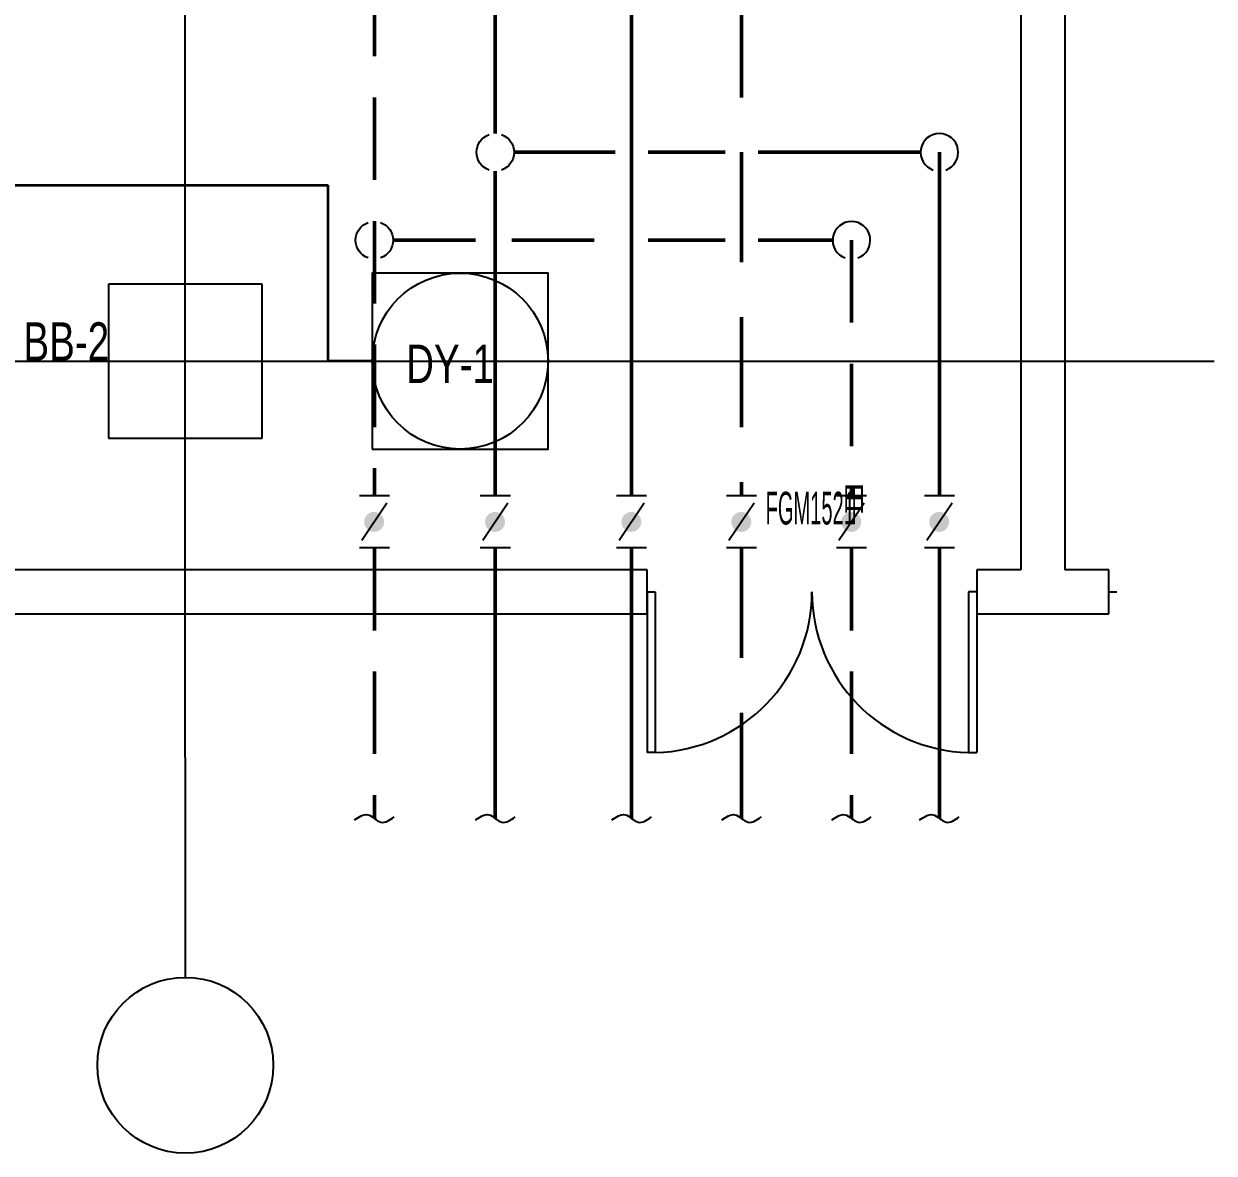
# Model space of a CAD drawing. Extents: x -253824 to 107923, y -224968 to 180578.
# Drawn here: x -196276 to -190862, y -42576 to -37437 of the extents above; entities that cross this region are included whole.
import ezdxf
from ezdxf.enums import TextEntityAlignment as Align

# ---------------------------------------------------------------- set-up
doc = ezdxf.new("R2010")
doc.units = 0
doc.header["$LTSCALE"] = 1000
doc.header["$MEASUREMENT"] = 0
doc.linetypes.add('DASHED', pattern=[0.75, 0.5, -0.25])
doc.linetypes.add('HIDDEN', pattern=[0.375, 0.25, -0.125])
doc.layers.get('0').update_dxf_attribs({"linetype": 'CONTINUOUS'})
for name, color, linetype in [('A_STR-砌块墙', 121, 'CONTINUOUS'), ('A_STR-砼柱', 51, 'CONTINUOUS'), ('AC_KTSG', 5, 'HIDDEN'), ('ACS_COM_BZ', 3, 'CONTINUOUS'), ('ACS_KT_FM', 3, 'CONTINUOUS'), ('AXIS', 3, 'CONTINUOUS'), ('AXIS_TEXT', 7, 'CONTINUOUS'), ('DOOR_FIRE', 220, 'CONTINUOUS'), ('DOOR_FIRE_TEXT', 7, 'CONTINUOUS'), ('DOTE', 1, 'CONTINUOUS'), ('改造', 7, 'CONTINUOUS')]:
    doc.layers.add(name, color=color, linetype=linetype)
for name, color, linetype, lineweight in [('ACS_KT_LG', 3, 'CONTINUOUS', 50), ('ACS_KT_LH', 2, 'DASHED', 50), ('ACS_KT_RG', 6, 'CONTINUOUS', 50), ('ACS_KT_RH', 6, 'DASHED', 50)]:
    doc.layers.add(name, color=color, linetype=linetype, lineweight=lineweight)
doc.styles.add('_TCH_WINDOW', font='ros.shx', dxfattribs={"width": 0.65, "height": 3.5, "bigfont": 'jd.shx'})
doc.styles.add('COMPLEX', font='COMPLEX')
doc.styles.add('HZF', font='ros.shx', dxfattribs={"width": 0.75, "bigfont": 'jd.shx'})

# ---------------------------------------------------------------- blocks, each defined once
blk = doc.blocks.new('H-PICPNT-91')
for p, q in [((-1.48, 0.87), (-1.48, -0.839)), ((1.067, 0.733), (-1.065, -0.699)), ((1.48, 0.87), (1.48, -0.839))]:
    blk.add_line(p, q)
at = {"const_width": 0.566}
blk.add_lwpolyline([(-0.283, 0, 1), (0.283, 0, 1)], format="xyb", close=True, dxfattribs=at)
blk = doc.blocks.new('H-PICPNT-66')
blk.add_arc((0, 0), 1.425, 199.47122, 160.52878)
blk = doc.blocks.new('H-PICPNT-69')
for start, end in [(19.47122, 160.52878), (199.47122, 340.52878)]:
    blk.add_arc((0, 0), 1.425, start, end)
blk = doc.blocks.new('_AXISO')
blk.add_circle((0, 0), 0.5)
at = {"layer": 'AXIS_TEXT', "style": 'COMPLEX', "width": 1.041667}
blk.add_attdef('A', text='', height=0.56, dxfattribs=at).set_placement((-0.25, -0.28), (0.25, -0.28), align=Align.FIT)
blk = doc.blocks.new('14')
at = {"layer": 'A_STR-砌块墙'}
for p, q in [((12999.9, -1250), (12999.9, -7850)), ((12799.9, -1350), (12799.9, -7850)), ((11099.9, -7850), (3250, -7850)), ((11099.9, -8050), (11099.9, -7850)), ((12799.9, -7850), (12599.9, -7850)), ((12599.9, -7850), (12599.9, -8050)), ((13199.9, -7850), (12999.9, -7850)), ((13199.9, -8050), (13199.9, -7850)), ((3250, -8050), (11099.9, -8050)), ((12599.9, -8050), (12899.9, -8050)), ((12899.9, -8050), (13199.9, -8050))]:
    blk.add_line(p, q, dxfattribs=at)
at = {"layer": 'A_STR-砼柱'}
for p, q in [((9350, -6550), (8650, -6550)), ((8650, -6550), (8650, -7250)), ((9350, -7250), (9350, -6550)), ((8650, -7250), (9350, -7250))]:
    blk.add_line(p, q, dxfattribs=at)
at = {"layer": 'AXIS'}
blk.add_line((9000, -8703.8), (9000, -9703.8), dxfattribs=at)
at = {"layer": 'DOOR_FIRE'}
for p, q in [((11099.9, -7950), (11099.9, -8681.2)), ((11099.9, -7950), (11137.4, -7950)), ((11137.4, -7950), (11137.4, -8681.2)), ((12562.4, -7950), (12562.4, -8681.2)), ((12599.9, -7950), (12562.4, -7950)), ((12599.9, -7950), (12599.9, -8681.2)), ((13199.9, -7950), (13237.4, -7950)), ((11137.4, -8681.2), (11099.9, -8681.2)), ((12562.4, -8681.2), (12599.9, -8681.2))]:
    blk.add_line(p, q, dxfattribs=at)
for centre, start, end in [((11118.6, -7950), 271.4693, 0), ((12581.1, -7950), 180, 268.5307)]:
    blk.add_arc(centre, 731.2, start, end, dxfattribs=at)
at = {"layer": 'DOTE'}
for p, q in [((9000, -8703.8), (9000, 973.4)), ((-953.6, -6900), (13679.5, -6900))]:
    blk.add_line(p, q, dxfattribs=at)
at = {"layer": 'AXIS', "xscale": 800, "yscale": 800, "zscale": 800}
blk.add_blockref('_AXISO', (9000, -10103.8), dxfattribs=at)
at = {"layer": 'DOOR_FIRE_TEXT', "style": '_TCH_WINDOW'}
for s, height, width, p in [('甲', 173.6, 0.65, (11988, -7643.2)), ('FGM1521', 148.75, 0.458824, (11639.4, -7643.2))]:
    blk.add_text(s, height=height, dxfattribs=dict(at, width=width)).set_placement(p)

msp = doc.modelspace()

# ---------------------------------------------------------------- linework, layer by layer
at = {"layer": 'AC_KTSG', "linetype": 'Continuous', "lineweight": 35}
for p, q in [((-196540.9, -38171.7), (-194891.1, -38171.7)), ((-194891.1, -38971.7), (-194891.1, -38171.7)), ((-194691.1, -38971.7), (-194891.1, -38971.7))]:
    msp.add_line(p, q, dxfattribs=at)
at = {"layer": 'ACS_COM_BZ', "color": 8}
msp.add_lwpolyline([(-194691.1, -39371.7), (-193891.1, -39371.7), (-193891.1, -38571.7), (-194691.1, -38571.7), (-194691.1, -39371.7)], dxfattribs=at)
at = {"layer": 'ACS_COM_BZ'}
msp.add_circle((-194291.1, -38971.7), 400, dxfattribs=at)
for points in [[(-194771.3, -41059.5), (-194711.3, -41035.5), (-194651.3, -41069.5), (-194591.3, -41045.5)], [(-194221.3, -41059.5), (-194161.3, -41035.5), (-194101.3, -41069.5), (-194041.3, -41045.5)], [(-193601.3, -41059.5), (-193541.3, -41035.5), (-193481.3, -41069.5), (-193421.3, -41045.5)], [(-193101.3, -41059.5), (-193041.3, -41035.5), (-192981.3, -41069.5), (-192921.3, -41045.5)], [(-192601.3, -41059.5), (-192541.3, -41035.5), (-192481.3, -41069.5), (-192421.3, -41045.5)], [(-192201.3, -41059.5), (-192141.3, -41035.5), (-192081.3, -41069.5), (-192021.3, -41045.5)]]:
    msp.add_spline(points, degree=3, dxfattribs=at)
at = {"layer": 'ACS_KT_LG'}
for p, q in [((-194131.3, -34171.7), (-194131.3, -37936.2)), ((-194131.3, -37696.7), (-194131.3, -37936.2)), ((-194045.8, -38021.7), (-193586.3, -38021.7)), ((-193436.3, -38021.7), (-193086.3, -38021.7)), ((-192936.3, -38021.7), (-192196.8, -38021.7)), ((-192111.3, -38021.7), (-192111.3, -39584.9)), ((-194131.3, -38107.2), (-194131.3, -39584.9)), ((-194131.3, -39821.7), (-194131.3, -41052.5)), ((-192111.3, -39821.7), (-192111.3, -41052.5))]:
    msp.add_line(p, q, dxfattribs=at)
at = {"layer": 'ACS_KT_LH', "ltscale": 0.75}
for p, q in [((-194681.3, -35521.7), (-194681.3, -39584.9)), ((-194595.8, -38421.7), (-194206.3, -38421.7)), ((-194056.3, -38421.7), (-193586.3, -38421.7)), ((-193436.3, -38421.7), (-193086.3, -38421.7)), ((-192936.3, -38421.7), (-192596.8, -38421.7)), ((-192511.3, -38421.7), (-192511.3, -39584.9)), ((-194681.3, -39821.7), (-194681.3, -41052.5)), ((-192511.3, -39821.7), (-192511.3, -41052.5))]:
    msp.add_line(p, q, dxfattribs=at)
at = {"layer": 'ACS_KT_RG'}
for p, q in [((-193511.3, -34171.7), (-193511.3, -38021.7)), ((-193511.3, -38021.7), (-193511.3, -39584.9)), ((-193511.3, -39821.7), (-193511.3, -41052.5))]:
    msp.add_line(p, q, dxfattribs=at)
at = {"layer": 'ACS_KT_RH'}
for p, q in [((-193011.3, -35021.7), (-193011.3, -38021.7)), ((-193011.3, -38021.7), (-193011.3, -39584.9)), ((-193011.3, -39821.7), (-193011.3, -41052.5))]:
    msp.add_line(p, q, dxfattribs=at)

# ---------------------------------------------------------------- block references
at = {"layer": 'ACS_COM_BZ'}
msp.add_blockref('14', (-204541.1, -32071.7), dxfattribs=at)
at = {"layer": 'ACS_KT_FM', "yscale": 60}
for name, p, xscale, rotation in [('H-PICPNT-69', (-194131.3, -38021.7), -60, 270), ('H-PICPNT-66', (-192111.3, -38021.7), 60, 89.99999999999997), ('H-PICPNT-69', (-194681.3, -38421.7), -60, 270), ('H-PICPNT-66', (-192511.3, -38421.7), 60, 89.99999999999997)]:
    msp.add_blockref(name, p, dxfattribs=dict(at, xscale=xscale, rotation=rotation))
at = {"layer": 'ACS_KT_FM', "xscale": -80, "yscale": 80, "zscale": 1.25, "rotation": 270}
for p in [(-194682.5, -39703.3), (-194132.5, -39703.3), (-193512.5, -39703.3), (-193012.5, -39703.3), (-192512.5, -39703.3), (-192112.5, -39703.3)]:
    msp.add_blockref('H-PICPNT-91', p, dxfattribs=at)

# ---------------------------------------------------------------- texts
at = {"layer": '改造', "color": 6, "style": 'HZF', "width": 0.75}
for s, p in [('BB-2', (-196277.8, -38970.1)), ('DY-1', (-194537, -39071.5))]:
    msp.add_text(s, height=175, dxfattribs=at).set_placement(p)

doc.saveas('drawing.dxf')
